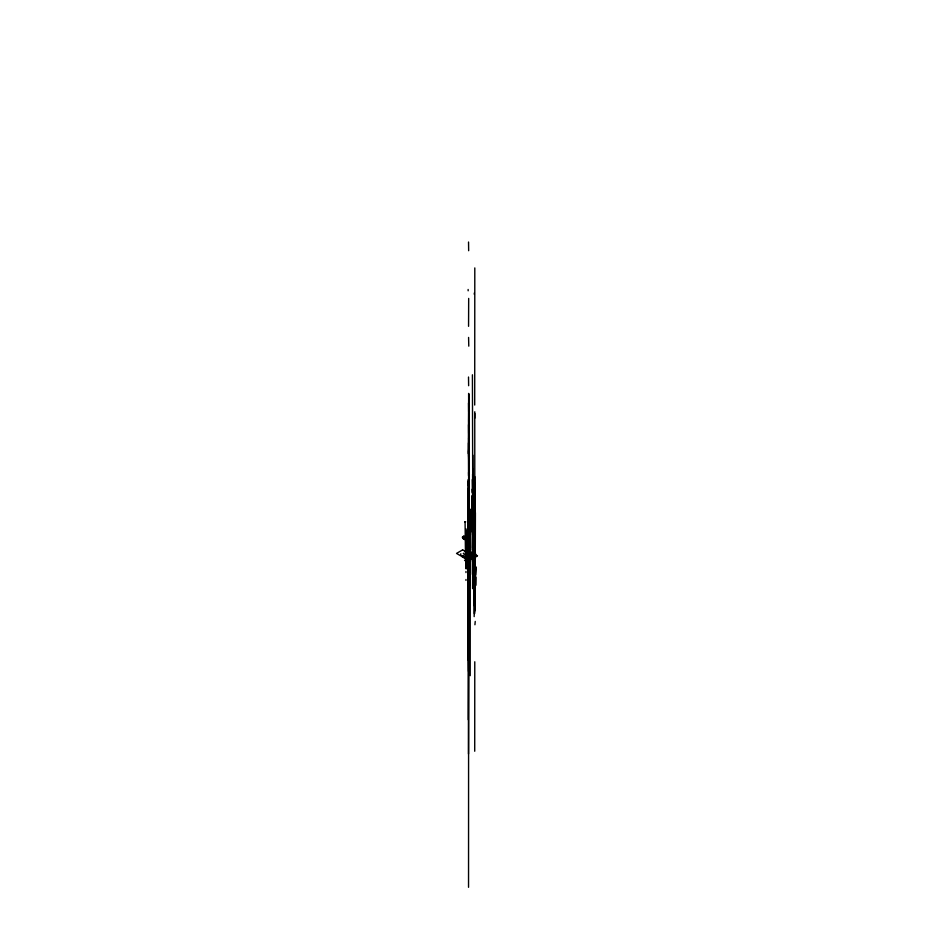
<?xml version="1.0" encoding="UTF-8"?>
<svg xmlns="http://www.w3.org/2000/svg" width="934" height="934" viewBox="0 0 934 934"><rect width="100%" height="100%" fill="white"/><g stroke="black" fill="none" stroke-linecap="round" stroke-linejoin="round"><path stroke-width="1.4" d="M465.984 568.035L466.183 536.198M466.171 568.934L466.159 551.971M468.062 601.87L468.121 481.068M468.261 610.065L468.319 489.264M468.308 719.775L468.483 567.825M468.541 887.3L468.67 449.242M468.494 753.983L468.856 469.253M468.856 466.323L468.903 429.068M468.903 623.141L468.985 555.87M470.211 675.667L470.304 509.695L470.129 560.61M468.401 558.31L468.273 618.577L468.529 550.219M468.646 456.528L468.716 431.636M468.67 421.654L468.716 403.254L468.798 552.928L468.623 393.412M468.483 540.226L468.529 521.837M472.184 531.715L472.324 506.216M472.242 516.327L472.265 506.251M472.429 574.41L472.686 475.826M472.592 588.642L472.837 469.23M472.873 494.448L472.592 561.941M473.001 562.221L473.106 521.686M474.799 267.918L474.706 405.052M474.647 582.874L474.776 476.573M474.706 593.37L474.822 487.069M474.717 751.24L474.776 661.774M475.278 555.181L475.406 512.649M465.471 554.469L465.074 521.639M465.984 560.213L466.428 548.188L466.089 560.458M468.564 326.316L468.681 298.413M468.109 485.937L468.144 479.446M468.319 494.133L468.343 487.63M468.366 453.655L468.74 393.821L468.634 475.873L468.506 442.914M468.062 590.907L468.109 571.515M468.261 594.281L468.308 579.71M468.483 549.099L468.553 512.404M468.261 599.103L468.284 583.925M468.775 533.489L468.775 527.045M468.833 497.04L468.833 503.484M468.646 622.067L468.646 615.611M468.588 645.616L468.623 652.154M469.802 569.577L470.222 549.589M469.954 577.877L469.954 584.859M470.281 584.602L470.082 577.492M472.569 492.288L472.639 474.122M472.429 549.998L472.662 512.357M472.744 558.999L472.919 500.367M472.826 565.63L472.954 521.114M474.11 489.404L474.133 482.901M474.309 497.588L474.332 491.097M474.168 589.623L474.192 583.12M474.565 489.661L474.589 483.17M474.752 418.234L474.776 411.742M474.367 597.807L474.39 591.315M474.25 589.704L474.25 583.26M474.811 518.452L474.834 511.96M474.624 589.879L474.647 583.388M466.778 560.645L465.984 560.657L466.264 559.629M466.264 536.244L466.264 559.945M468.121 567.942L468.226 545.993M469.498 559.863L468.051 559.011L468.168 542.245M468.226 647.857L468.191 630.018M468.354 628.243L468.67 578.438M468.436 660.455L468.576 639.241M469.347 556.921L469.405 552.671M474.227 571.456L474.297 556.792M474.647 588.934L474.729 576.873M466.253 542.315L466.159 543.284M466.148 540.809L466.159 539.84M466.335 557.61L466.346 556.652M466.428 563.214L466.44 562.245M468.343 614.444L468.67 578.018M468.483 607.334L468.588 593.09M468.588 592.576L468.681 578.823M469.604 565.315L470.047 509.252M474.192 565.374L474.238 558.404M474.834 494.214L474.881 487.805M474.168 596.277L474.215 589.307M474.39 573.569L474.449 566.588M474.367 604.473L474.367 592.95L474.39 596.861M474.647 565.642L474.694 559.232M474.811 525.118L474.857 518.709M474.624 596.546L474.67 590.136M468.261 550.803L467.946 589.961L468.016 587.79M474.168 616.615L474.53 577.586M473.036 521.791L473.048 511.283M475.453 558.065L475.418 552.928M467.864 578.45L467.922 573.639M468.062 586.634L468.121 581.835M472.756 536.595L472.826 531.224M465.482 539.91L465.354 539.362M465.751 540.062L465.716 538.731M466.031 540.214L466.054 539.023M468.553 591.234L468.728 581.17M468.448 594.456L468.424 549.064M471.226 510.921L471.472 531.236L472.09 521.265L471.215 510.933L472.966 511.33M475.208 559.466L475.114 553.804M475.406 557.026L475.418 553.932L475.348 557.003M475.733 575.146L475.896 567.043M471.472 531.236L471.833 517.728M475.044 610.824L475.021 555.17L475.243 585.595M475.161 559.396L475.289 555.321M475.99 585.256L476.142 577.27L475.044 576.208M468.343 565.058L468.226 570.184L468.343 558.322L468.436 590.323M468.261 558.509L468.203 564.755M468.249 601.811L468.179 605.01L468.261 601.438M468.413 589.506L468.529 584.369M468.541 584.147L468.681 577.901L468.424 589.693M468.319 603.831L468.588 591.666M473.269 511.202L473.129 575.683L472.791 547.581M474.075 563.354L474.25 555.17L474.157 563.4M468.214 570.172L468.238 566.576M468.168 587.696L468.261 584.124M473.048 554.072L472.884 521.149M472.756 532.789L472.873 527.663M472.837 546.53L472.756 550.103L472.791 546.88M469.393 571.386L469.604 563.039M467.806 581.847L467.736 584.03L468.541 583.808M472.674 512.264L472.744 509.987M472.476 513.793L472.557 511.634L473.059 539.654M468.728 571.48L468.214 577.714M468.273 592.541L469.125 571.596M468.658 482.971L468.903 476.772M468.658 498.966L468.903 492.755M475.908 567.031L475.324 576.978M464.852 538.381L464.922 539.654M468.67 478.138L468.868 473.69M468.728 555.356L468.938 550.908M471.833 505.084L472.289 495.417M471.833 521.417L472.277 511.75L473.059 521.382M469.02 562.35L469.615 556.232M466.58 540.669L466.883 539.642M466.86 540.833L466.813 540.272M467.409 541.171L468.097 540.739M474.927 624.764L475.231 621.425M463.007 537.213L463.042 536.922A11.663 6.736 0 0 1 463.066 536.7L463.019 536.478M462.82 536.7L462.797 536.922A11.605 6.701 0 0 1 462.704 537.435A8.815 5.09 0 0 1 462.622 537.68M463.322 536.641L463.322 536.7A28.685 16.567 0 0 1 463.276 537.027A3.467 2.008 0 0 0 463.276 537.342L463.264 537.435M463.976 538.182L463.976 537.972A7.32 4.226 0 0 1 464.035 537.645L464.502 537.284M462.575 536.7L462.377 537.657M463.533 553.22L463.544 553.197A25.895 14.956 0 0 1 463.416 553.652L463.451 554.037M462.902 537.844L463.042 538.579M463.241 537.587L463.299 538.72M472.476 516.292L473.048 521.651M470.082 567.452L469.755 563.039M466.673 560.715L466.124 560.669M468.529 556.664L468.483 558.018M468.203 586.272L468.062 581.228L468.062 592.751M464.84 537.961L466.416 537.891M464.653 537.797L464.595 539.222M465.062 554.177L465.494 554.329M466.078 554.504L465.541 555.041M466.043 554.796L465.377 554.539L466.381 555.602M464.326 537.61L465.506 537.459M467.339 556.547L468.062 556.197L467.012 555.812M468.039 556.36L467.339 555.707M464.887 554.457L465.517 554.492M465.692 538.241L465.914 538.253A19.439 11.22 0 0 1 466.393 538.358L468.623 539.478M464 536.957L463.719 538.264M468.156 552.508L469.604 553.056M462.412 556.069L463.159 555.648M469.51 553.22L471.273 552.204L468.705 550.768L467.012 551.737L469.487 553.162M463.754 556.839L464.513 556.419M471.577 554.341L472.499 554.866M474.414 554.014L472.639 555.029L470.152 553.547L471.845 552.578L474.309 554.002M470.257 557.329L470.829 557.575L470.678 556.827M472.429 556.08L473.153 556.582M472.697 556.314L474.157 557.166L473.141 556.302M474.472 555.286L475.137 554.913M474.589 555.368L474.449 589.879M468.693 558.987L468.168 559.069M470.643 557.948L470.152 558.065M468.156 559.419L468.494 559.256M465.961 561.124L467.128 561.661M468.121 559.875L469.3 560.412M468.564 559.454L469.172 559.291M470.421 558.544L471.46 559.151M474.647 556.115L475.569 556.641M469.382 559.921L468.798 559.104M476.188 556.232L474.962 555.66L474.951 552.566M467.023 561.824L468.74 560.832M470.899 559.583L469.195 560.575L466.708 559.092L468.343 558.147L470.806 559.571M471.366 559.314L473.071 558.334M473.538 558.065L475.243 557.073L472.686 555.648L471.051 556.582L473.631 557.902M477.472 555.777L475.698 556.804L473.223 555.321L474.916 554.341L477.379 555.777M474.425 575.391L474.729 604.31M474.986 576.85L475.044 580.574M468.121 590.218L468.448 592.133M467.292 540.482L468.109 540.471M470.853 558.007C469.113 556.547 473.55 559.875 470.864 557.82M465.576 555.1L466.194 555.123M465.973 555.683L466.545 555.567L465.809 554.446M466.58 555.707L467.175 557.166M464.793 521.943L465.611 521.837M464.77 521.978L465.529 521.954M466.253 545.76L466.346 557.283M470.327 557.82L470.958 557.796M468.144 559.303L469.288 559.466M464.467 537.132L465.144 537.319M475.021 561.696L474.846 555.076M467.28 539.735L468.074 539.875M467.163 539.093L466.463 538.988M466.813 537.645L467.444 538.066M466.264 537.622L466.066 537.225A2.125 1.226 0 0 0 465.786 537.097L465.681 537.05M466.229 537.961L467.07 538.288A15.504 8.955 0 0 1 467.432 538.369A54.919 31.709 0 0 1 468.518 538.93M466.358 538.439L467.841 538.778L467.21 538.358M465.634 537.529L467.806 538.766M472.873 521.487L472.102 511.587M466.358 553.512L467.14 553.897M467.502 538.813L467.572 538.755A12.352 7.133 0 0 1 466.93 538.439L466.918 538.439M467.315 539.14L468.483 539.525L467.63 539.268M465.517 536.992L465.739 536.933A2.58 1.494 0 0 0 465.365 536.77L465.319 536.746M467.677 538.79L468.705 539.222M467.771 539.116L467.315 538.906A3.456 1.996 0 0 0 466.883 538.743M467.128 538.941L467.934 539.187A14.314 8.266 0 0 1 468.284 539.525M464.77 536.875L463.603 536.209M464.898 536.945L463.859 536.116M465.984 537.33L465.401 537.167M466.58 537.75L467.677 538.311M468.086 538.883L468.693 539.105M465.786 536.957L466.615 537.552M474.063 555.286L474.542 576.5M465.401 553.045L465.436 553.068A5.102 2.942 0 0 1 465.692 553.208M474.764 555.053L475.523 555.508M474.098 555.076L474.706 555.426M467.864 551.679L468.705 552.192M474.519 555.532L473.958 555.205L474.133 578.66M472.978 558.322L470.514 556.898L468.88 557.843L471.343 559.256M470.748 557.902L471.366 558.252M463.287 555.648L464.513 556.337M469.58 560.038L468.319 559.408M466.206 558.345L461.816 556.337L465.751 558.602M468.634 560.82L466.171 559.408L464.548 560.342L467 561.766M469.265 562.373L469.954 562.91M469.86 574.784L470.094 582.279M468.261 591.14L468.81 613.626M465.377 554.679L466.078 555.847M470.514 557.4L470.304 558.053M464.338 539.198L464.268 538.544M463.719 538.323L463.824 539.011M468.588 558.439L468.086 559.303M468.553 572.974L468.985 576.033M474.495 555.018L474.939 559.303M469.954 581.847L470.094 584.497M469.802 578.718L469.907 580.785M469.02 560.809L469.277 568.444M472.207 506.1L472.265 508.621M472.324 510.571L472.429 514.342M473.655 548.702L474.052 563.365M467.42 530.419L467.957 551.76M472.651 474.25L472.721 477.391M472.511 531.971L472.581 535.112M472.289 479.597L472.919 508.259M472.908 524.581L472.277 495.919L472.394 501.628M469.965 509.299L470.269 523.379M474.414 553.08L474.589 561.766M473.958 552.823L474.332 569.693M472.417 510.408L472.592 518.615M467.969 549.367L468.354 566.237M474.297 293.031L474.32 294.362M474.122 556.127L474.262 564.124M472.172 489.253L472.242 492.825M472.441 504.629L472.569 511.774M468.132 289.47L468.156 290.801M468.693 419.716L468.716 421.047M468.646 438.104L468.67 439.435M469.802 566.039L469.907 571.841M469.65 566.88L469.428 546.04M468.506 538.299L468.529 539.63M468.016 552.613L468.156 560.598M468.541 242.023L468.658 250.721M468.588 337.431L468.775 346.152M473.83 547.674L474.168 576.278M472.335 510.91L472.616 532.894M468.518 377.021L468.634 385.719M468.529 403.009L468.658 411.696M468.541 424.725L468.658 433.423M468.564 450.713L468.681 459.4M468.576 472.429L468.751 481.162M468.588 498.417L468.763 507.139M468.623 546.11L468.798 554.843M467.724 541.989L468.062 570.102M474.846 517.763L474.799 513.583L474.834 517.506M474.285 590.23L474.168 584.754L474.192 588.665M474.028 577.165L474.087 582.034M468.483 558.579L468.693 578.088M474.484 553.64L474.612 573.172M474.028 553.372L474.449 594.993M468.226 563.004L468.284 570.044M467.922 549.857L468.354 591.467M467.946 550.126L468.039 575.134M468.261 600.947L468.249 589.412L468.284 593.335M474.799 522.701L474.822 526.613M474.986 555.975L474.974 560.248M474.612 594.129L474.635 598.04M474.215 577.772L474.238 581.695M474.367 602.056L474.39 605.979M474.168 593.861L474.192 597.783M468.004 574.188L468.027 578.111M468.261 598.531L468.284 602.453M468.424 647.274L468.611 671.499L468.424 520.752M468.062 590.346L468.086 594.257M466.416 548.2L466.381 560.657M466.218 560.575L465.984 560.342M474.741 511.167L474.799 523.262M474.25 549.484L474.297 570.989M474.309 590.522L474.355 602.628M474.11 582.337L474.227 595.355M473.97 575.064L474.028 587.159M475.102 525.48L475.184 528.562M475.067 525.468L475.079 528.539M474.962 531.271L474.997 542.035M475.032 553.967L475.278 584.229M474.916 583.341L474.951 591.852M474.589 555.345L474.717 613.358M472.814 455.173L472.954 516.677M472.417 374.779L472.826 521.335M472.744 541.778L472.826 574.398M472.674 512.894L472.802 571.841M474.752 413.365L474.846 559.209M474.565 484.793L474.612 605.652M474.309 492.72L474.367 613.591M474.11 484.536L474.168 605.395M472.814 469.428L472.989 565.023M472.639 494.95L472.756 562.105M472.569 507.477L472.592 547.873M468.529 521.837L468.588 617.246M468.378 552.391L468.319 635.237M466.428 551.352L466.44 562.887M466.241 531.423L466.253 542.958M466.148 528.948L466.159 540.482M472.476 556.01L472.476 556.804M468.144 550.359L468.144 567.872M465.973 545.059L465.973 568.467M465.973 571.48L465.973 572.577M465.973 579.489L465.973 580.423M460.812 553.734L460.801 555.065M467.175 553.909A22.019 12.714 0 0 1 467.794 554.212A28.3 16.345 0 0 1 468.168 554.399M462.879 537.692A10.297 5.943 0 0 1 462.984 537.342M468.156 551.644L467.981 559.828L468.226 551.69M462.634 549.881L456.528 553.407L465.751 558.73L471.857 555.205L462.634 549.881M468.775 528.854L468.658 520.168L468.716 528.831"/></g></svg>
